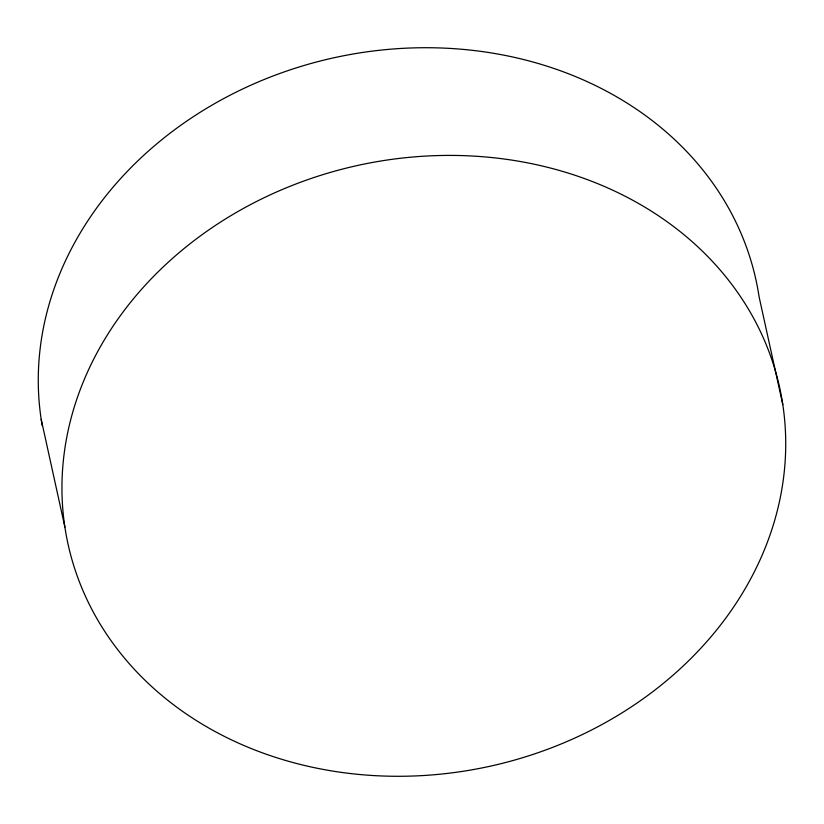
<?xml version="1.0" encoding="UTF-8"?>
<svg xmlns="http://www.w3.org/2000/svg" width="824" height="824" viewBox="0 0 824 824"><rect width="100%" height="100%" fill="white"/><g stroke="black" fill="none" stroke-linecap="round" stroke-linejoin="round"><path stroke-width="1.24" d="M782.8 404.636A364.311 307.599 -12.4 0 0 204.568 232.883A364.311 307.599 -12.4 0 0 284.146 760.027A364.311 307.599 -12.4 0 0 782.8 404.636L759.12 296.939A364.311 307.599 -12.4 0 0 350.53 54.456A364.311 307.599 -12.4 0 0 42.22 425.627M41.2 419.364L64.88 527.061"/></g></svg>
